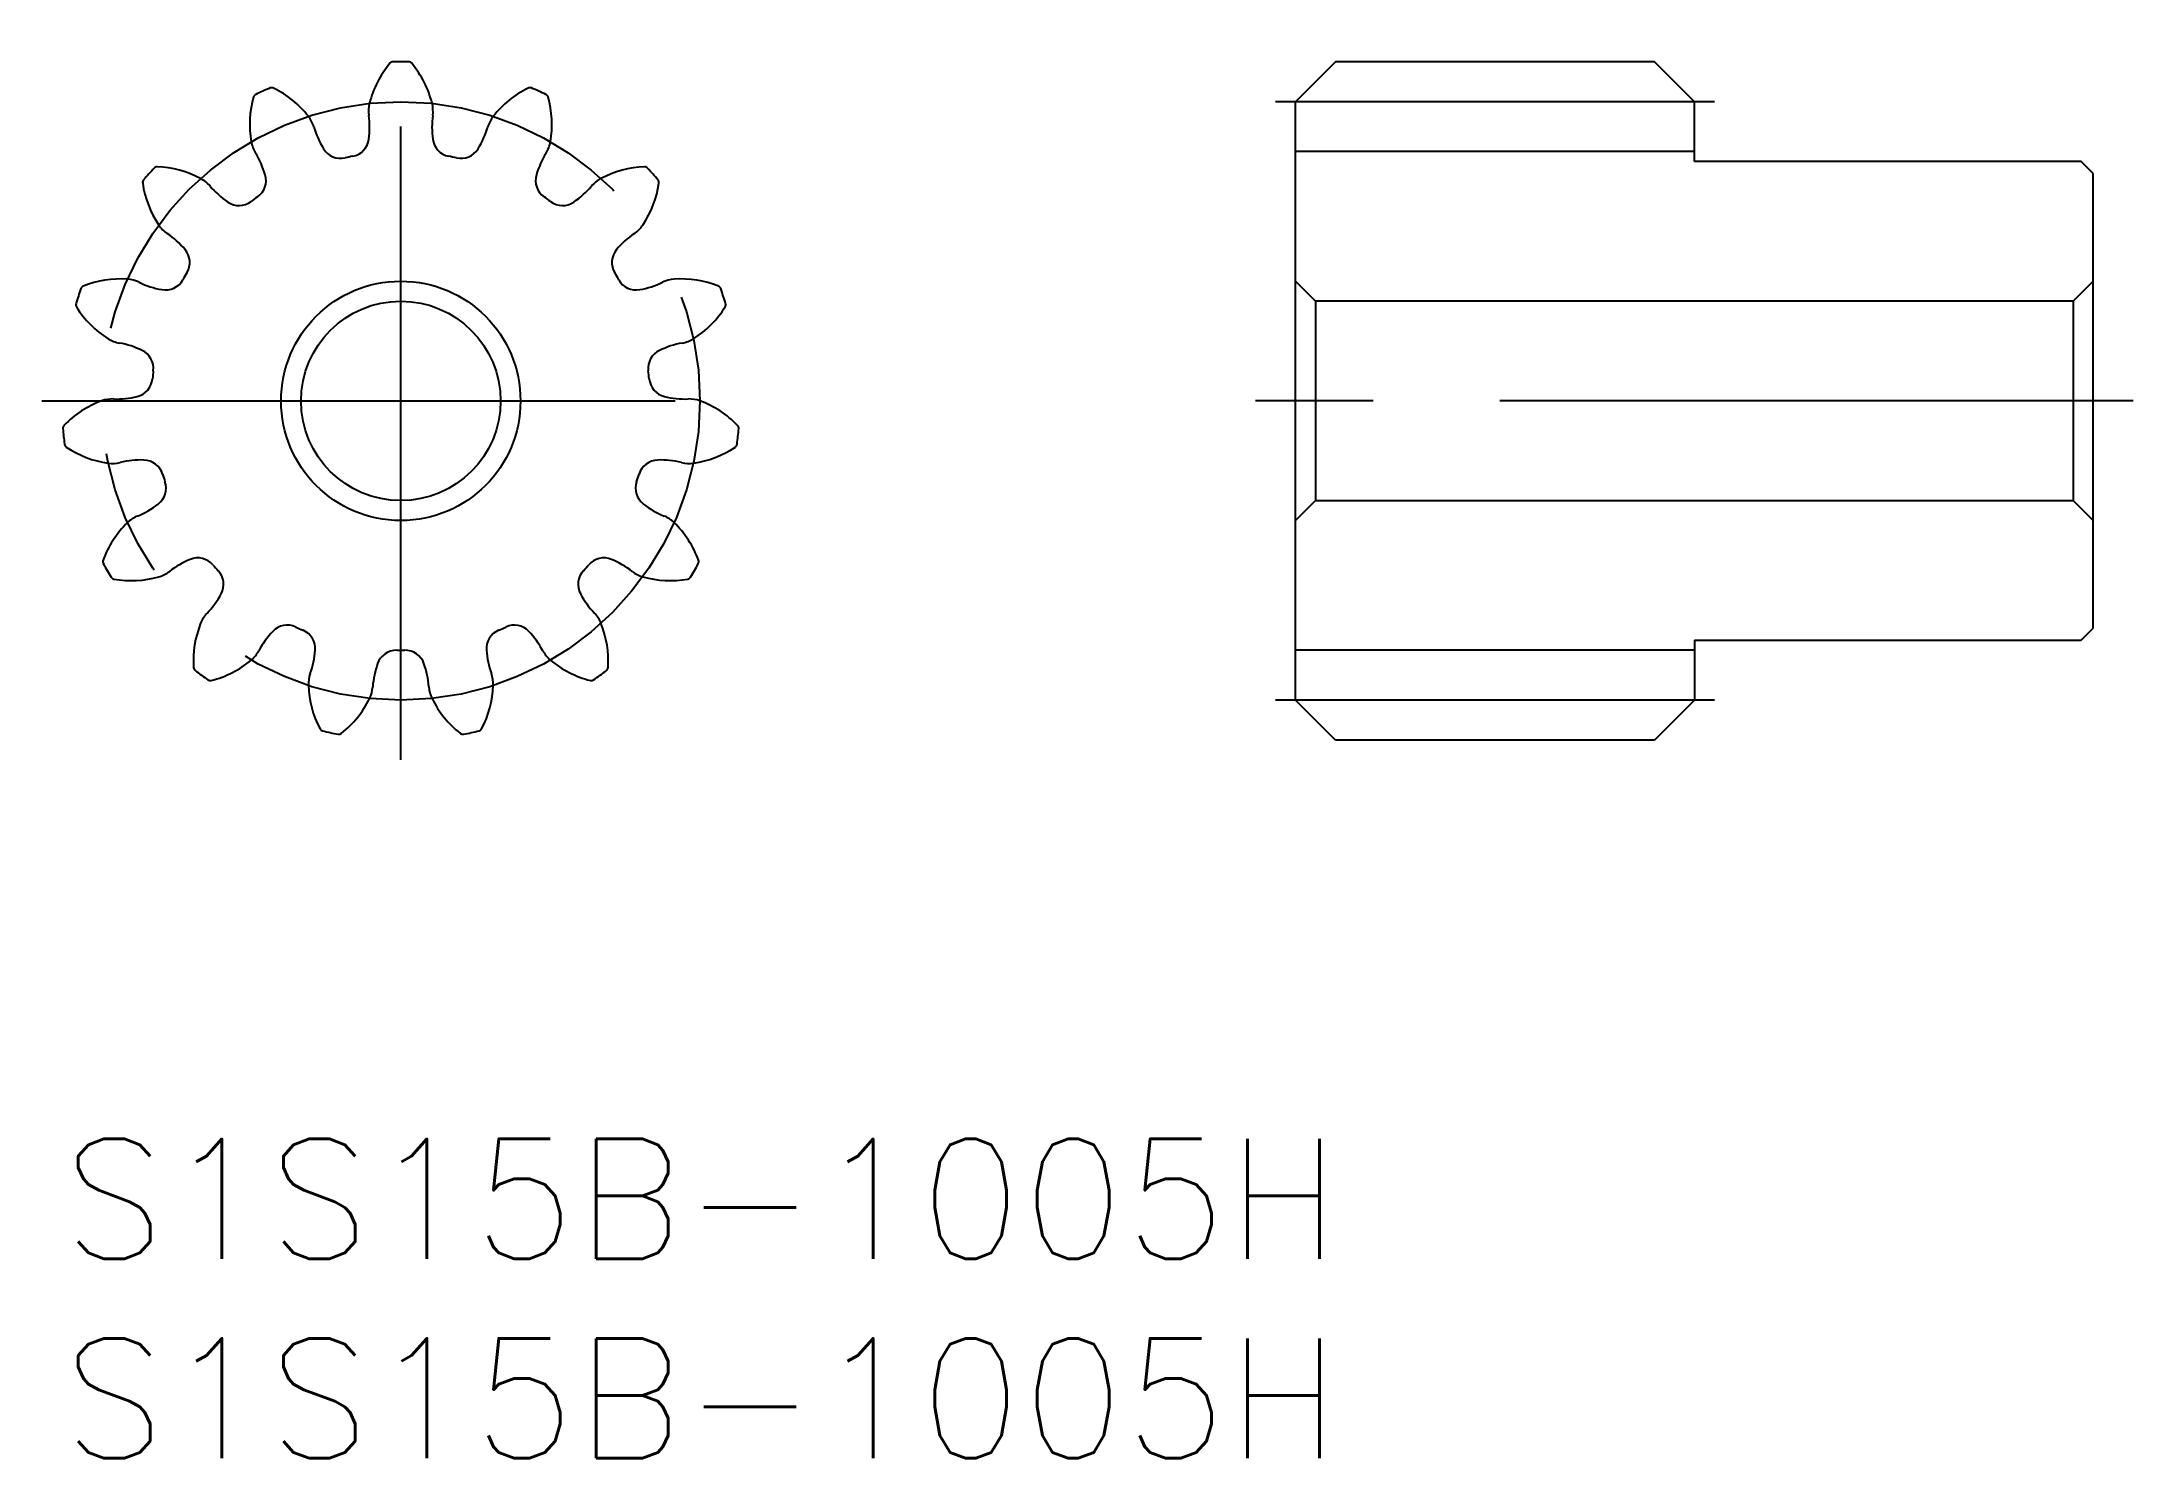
# Model space of a CAD drawing. Extents: x -0.5 to 51.9, y -8 to 27.5.
import ezdxf

# ---------------------------------------------------------------- set-up
doc = ezdxf.new("R2010")
doc.units = 0
doc.header["$LTSCALE"] = 0.5
doc.linetypes.add('CENTER', pattern=[50.8, 31.75, -6.35, 6.35, -6.35])
for name, color, linetype in [('MSM_CENTER', 1, 'CENTER'), ('MSM_CONTINUOUS', 7, 'CONTINUOUS'), ('MSM_PART_NUMBER', 7, 'CONTINUOUS')]:
    doc.layers.add(name, color=color, linetype=linetype)
doc.styles.get("Standard").update_dxf_attribs({"font": 'txt.shx', "height": 3, "bigfont": 'bigfont.shx'})

# ---------------------------------------------------------------- blocks, each defined once
blk = doc.blocks.new('*U13')
at = {"layer": 'MSM_PART_NUMBER'}
blk.add_text('S1S15B-1005H', height=3, dxfattribs=at).set_placement((0, -3))
blk = doc.blocks.new('*U14')
at = {"layer": 'MSM_PART_NUMBER'}
blk.add_text('S1S15B-1005H', height=3, dxfattribs=at).set_placement((0, -8))

msp = doc.modelspace()

# ---------------------------------------------------------------- linework, layer by layer
at = {"layer": 'MSM_CENTER'}
for p, q in [((8.472, 9.5), (8.472, 27.5)), ((41.403, 26), (30.403, 26)), ((-0.528, 18.5), (17.472, 18.5)), ((51.903, 18.5), (29.903, 18.5)), ((41.403, 11), (30.403, 11))]:
    msp.add_line(p, q, dxfattribs=at)
msp.add_circle((8.472, 18.5), 7.5, dxfattribs=at)
at = {"layer": 'MSM_CONTINUOUS'}
for p, q in [((31.903, 27), (30.903, 26)), ((39.903, 27), (31.903, 27)), ((40.903, 26), (39.903, 27)), ((30.903, 11), (30.903, 26)), ((40.903, 24.5), (40.903, 26)), ((40.903, 24.75), (30.903, 24.75)), ((50.603, 24.5), (40.903, 24.5)), ((50.903, 24.2), (50.603, 24.5)), ((50.903, 12.8), (50.903, 24.2)), ((31.403, 21), (30.903, 21.5)), ((50.903, 21.5), (50.403, 21)), ((31.403, 21), (31.403, 16)), ((50.403, 21), (31.403, 21)), ((50.403, 21), (50.403, 16)), ((30.903, 15.5), (31.403, 16)), ((31.403, 16), (50.403, 16)), ((50.403, 16), (50.903, 15.5)), ((50.603, 12.5), (50.903, 12.8)), ((40.903, 12.25), (30.903, 12.25)), ((40.903, 12.5), (50.603, 12.5)), ((40.903, 12.5), (40.903, 11)), ((31.903, 10), (30.903, 11)), ((40.903, 11), (39.903, 10)), ((39.903, 10), (31.903, 10))]:
    msp.add_line(p, q, dxfattribs=at)
for radius in [3, 2.5]:
    msp.add_circle((8.472, 18.5), radius, dxfattribs=at)
for centre, radius, start, end in [((10.114, 25.354), 2.5, 139.9715, 166), ((8.276, 26.898), 0.1, 91.3368, 139.9715), ((8.472, 18.5), 8.5, 88.6632, 91.3368), ((8.668, 26.898), 0.1, 40.0285, 88.6632), ((6.83, 25.354), 2.5, 14, 40.0285), ((8.472, 18.5), 8.5, 112.6632, 115.3368), ((5.236, 26.251), 0.1, 64.0285, 112.6632), ((4.185, 24.094), 2.5, 38, 64.0285), ((12.76, 24.094), 2.5, 115.9715, 142), ((11.709, 26.251), 0.1, 67.3368, 115.9715), ((8.472, 18.5), 8.5, 64.6632, 67.3368), ((7.184, 25.429), 2.5, 163.9715, 190), ((4.878, 26.092), 0.1, 115.3368, 163.9715), ((8.472, 25.763), 0.808, 166, 187.5397), ((8.472, 25.763), 0.808, 352.4603, 14), ((12.067, 26.092), 0.1, 16.0285, 64.6632), ((9.76, 25.429), 2.5, 350, 16.0285), ((5.518, 25.135), 0.808, 16.4603, 38), ((8.505, 26.021), 2.308, 196.5299, 211.4086), ((5.383, 25.357), 2.308, 352.5914, 7.4701), ((11.561, 25.357), 2.308, 172.5299, 187.4086), ((8.439, 26.021), 2.308, 328.5914, 343.4701), ((11.427, 25.135), 0.808, 142, 163.5397), ((5.518, 25.135), 0.808, 190, 211.5397), ((2.861, 23.508), 2.308, 16.5914, 31.4701), ((6.962, 25.079), 0.5, 211.4086, 282.9263), ((7.176, 25.124), 0.5, 281.0737, 352.5914), ((9.769, 25.124), 0.5, 187.4086, 258.9263), ((9.982, 25.079), 0.5, 257.0737, 328.5914), ((14.083, 23.508), 2.308, 148.5299, 163.4086), ((11.427, 25.135), 0.808, 328.4603, 350), ((8.472, 18.5), 8.5, 136.6632, 139.3368), ((2.363, 24.265), 0.1, 88.0285, 136.6632), ((2.28, 21.866), 2.5, 62, 88.0285), ((4.593, 24.024), 0.5, 305.0737, 16.5914), ((8.472, 18.5), 6.25, 101.0737, 102.9263), ((8.472, 18.5), 6.25, 77.0737, 78.9263), ((12.351, 24.024), 0.5, 163.4086, 234.9263), ((14.664, 21.866), 2.5, 91.9715, 118), ((14.582, 24.265), 0.1, 43.3368, 91.9715), ((8.472, 18.5), 8.5, 40.6632, 43.3368), ((2.1, 23.974), 0.1, 139.3368, 187.9715), ((4.477, 24.306), 2.5, 187.9715, 214), ((3.074, 23.36), 0.808, 40.4603, 62), ((5.443, 25.384), 2.308, 220.5299, 235.4086), ((8.472, 18.5), 6.25, 125.0737, 126.9263), ((8.472, 18.5), 6.25, 53.0737, 54.9263), ((11.501, 25.384), 2.308, 304.5914, 319.4701), ((13.87, 23.36), 0.808, 118, 139.5397), ((12.467, 24.306), 2.5, 326, 352.0285), ((14.844, 23.974), 0.1, 352.0285, 40.6632), ((4.417, 23.896), 0.5, 235.4086, 306.9263), ((12.528, 23.896), 0.5, 233.0737, 304.5914), ((3.074, 23.36), 0.808, 214, 235.5397), ((1.309, 20.793), 2.308, 40.5914, 55.4701), ((15.635, 20.793), 2.308, 124.5299, 139.4086), ((13.87, 23.36), 0.808, 304.4603, 326), ((2.682, 21.969), 0.5, 329.0737, 40.5914), ((14.263, 21.969), 0.5, 139.4086, 210.9263), ((1.446, 19.057), 2.5, 86, 112.0285), ((1.564, 20.745), 0.808, 64.4603, 86), ((2.573, 21.78), 0.5, 259.4086, 330.9263), ((8.472, 18.5), 6.25, 149.0737, 150.9263), ((8.472, 18.5), 6.25, 29.0737, 30.9263), ((14.372, 21.78), 0.5, 209.0737, 280.5914), ((15.38, 20.745), 0.808, 94, 115.5397), ((15.498, 19.057), 2.5, 67.9715, 94), ((8.472, 18.5), 8.5, 160.6632, 163.3368), ((0.546, 21.281), 0.1, 112.0285, 160.6632), ((2.905, 23.557), 2.308, 244.5299, 259.4086), ((14.039, 23.557), 2.308, 280.5914, 295.4701), ((16.398, 21.281), 0.1, 19.3368, 67.9715), ((8.472, 18.5), 8.5, 16.6632, 19.3368), ((0.425, 20.909), 0.1, 163.3368, 211.9715), ((2.461, 22.179), 2.5, 211.9715, 238), ((14.484, 22.179), 2.5, 302, 328.0285), ((16.519, 20.909), 0.1, 328.0285, 16.6632), ((1.564, 20.745), 0.808, 238, 259.5397), ((0.996, 17.681), 2.308, 64.5914, 79.4701), ((15.949, 17.681), 2.308, 100.5299, 115.4086), ((15.38, 20.745), 0.808, 280.4603, 302), ((1.771, 19.314), 0.5, 353.0737, 64.5914), ((15.173, 19.314), 0.5, 115.4086, 186.9263), ((1.749, 19.097), 0.5, 283.4086, 354.9263), ((8.472, 18.5), 6.25, 173.0737, 174.9263), ((8.472, 18.5), 6.25, 5.0737, 6.9263), ((15.196, 19.097), 0.5, 185.0737, 256.5914), ((1.827, 16.151), 2.5, 110, 136.0285), ((1.249, 17.741), 0.808, 88.4603, 110), ((1.329, 20.855), 2.308, 268.5299, 283.4086), ((15.615, 20.855), 2.308, 256.5914, 271.4701), ((15.696, 17.741), 0.808, 70, 91.5397), ((15.117, 16.151), 2.5, 43.9715, 70), ((0.1, 17.817), 0.1, 136.0285, 184.6632), ((16.844, 17.817), 0.1, 355.3368, 43.9715), ((8.472, 18.5), 8.5, 184.6632, 187.3368), ((0.141, 17.427), 0.1, 187.3368, 235.9715), ((1.484, 19.416), 2.5, 235.9715, 262), ((15.46, 19.416), 2.5, 278, 304.0285), ((16.803, 17.427), 0.1, 304.0285, 352.6632), ((8.472, 18.5), 8.5, 352.6632, 355.3368), ((1.249, 17.741), 0.808, 262, 283.5397), ((1.975, 14.711), 2.308, 88.5914, 103.4701), ((2.02, 16.518), 0.5, 17.0737, 88.5914), ((14.925, 16.518), 0.5, 91.4086, 162.9263), ((14.969, 14.711), 2.308, 76.5299, 91.4086), ((15.696, 17.741), 0.808, 256.4603, 278), ((2.087, 16.311), 0.5, 307.4086, 18.9263), ((8.472, 18.5), 6.25, 197.0737, 198.9263), ((14.857, 16.311), 0.5, 161.0737, 232.5914), ((8.472, 18.5), 6.25, 341.0737, 342.9263), ((0.989, 17.747), 2.308, 292.5299, 307.4086), ((15.955, 17.747), 2.308, 232.5914, 247.4701), ((3.357, 13.651), 2.5, 134, 160.0285), ((2.182, 14.868), 0.808, 112.4603, 134), ((14.763, 14.868), 0.808, 46, 67.5397), ((13.587, 13.651), 2.5, 19.9715, 46), ((1.102, 14.471), 0.1, 160.0285, 208.6632), ((8.472, 18.5), 8.5, 208.6632, 211.3368), ((2.182, 14.868), 0.808, 286, 307.5397), ((4.078, 12.396), 2.308, 112.5914, 127.4701), ((3.384, 14.065), 0.5, 41.0737, 112.5914), ((8.472, 18.5), 6.25, 221.0737, 222.9263), ((3.53, 13.903), 0.5, 331.4086, 42.9263), ((13.415, 13.903), 0.5, 137.0737, 208.5914), ((8.472, 18.5), 6.25, 317.0737, 318.9263), ((13.561, 14.065), 0.5, 67.4086, 138.9263), ((12.866, 12.396), 2.308, 52.5299, 67.4086), ((14.763, 14.868), 0.808, 232.4603, 254), ((8.472, 18.5), 8.5, 328.6632, 331.3368), ((15.843, 14.471), 0.1, 331.3368, 19.9715), ((1.298, 14.131), 0.1, 211.3368, 259.9715), ((1.715, 16.495), 2.5, 259.9715, 286), ((1.942, 14.768), 2.308, 316.5299, 331.4086), ((15.002, 14.768), 2.308, 208.5914, 223.4701), ((15.229, 16.495), 2.5, 254, 280.0285), ((15.647, 14.131), 0.1, 280.0285, 328.6632), ((4.203, 12.624), 0.808, 136.4603, 158), ((12.742, 12.624), 0.808, 22, 43.5397), ((5.772, 11.99), 2.5, 158, 184.0285), ((6.941, 11.137), 2.308, 136.5914, 151.4701), ((5.627, 12.379), 0.5, 65.0737, 136.5914), ((8.472, 18.5), 6.25, 245.0737, 246.9263), ((5.827, 12.29), 0.5, 355.4086, 66.9263), ((11.118, 12.29), 0.5, 113.0737, 184.5914), ((8.472, 18.5), 6.25, 293.0737, 294.9263), ((11.317, 12.379), 0.5, 43.4086, 114.9263), ((10.004, 11.137), 2.308, 28.5299, 43.4086), ((11.173, 11.99), 2.5, 355.9715, 22), ((4.203, 12.624), 0.808, 310, 331.5397), ((4.025, 12.435), 2.308, 340.5299, 355.4086), ((8.363, 11.751), 0.5, 89.0737, 160.5914), ((8.472, 18.5), 6.25, 269.0737, 270.9263), ((8.581, 11.751), 0.5, 19.4086, 90.9263), ((12.92, 12.435), 2.308, 184.5914, 199.4701), ((12.742, 12.624), 0.808, 208.4603, 230), ((3.378, 11.821), 0.1, 184.0285, 232.6632), ((8.472, 18.5), 8.5, 232.6632, 235.3368), ((3.115, 13.92), 2.5, 283.9715, 310), ((6.962, 11.395), 0.808, 160.4603, 182), ((10.068, 11.15), 2.308, 160.5914, 175.4701), ((6.876, 11.15), 2.308, 4.5299, 19.4086), ((9.982, 11.395), 0.808, 358, 19.5397), ((13.829, 13.92), 2.5, 230, 256.0285), ((8.472, 18.5), 8.5, 304.6632, 307.3368), ((13.567, 11.821), 0.1, 307.3368, 355.9715), ((3.695, 11.591), 0.1, 235.3368, 283.9715), ((8.653, 11.454), 2.5, 182, 208.0285), ((5.441, 12.137), 2.5, 307.9715, 334), ((6.962, 11.395), 0.808, 334, 355.5397), ((9.982, 11.395), 0.808, 184.4603, 206), ((11.503, 12.137), 2.5, 206, 232.0285), ((8.291, 11.454), 2.5, 331.9715, 358), ((13.25, 11.591), 0.1, 256.0285, 304.6632), ((6.535, 10.327), 0.1, 208.0285, 256.6632), ((8.472, 18.5), 8.5, 256.6632, 259.3368), ((6.918, 10.245), 0.1, 259.3368, 307.9715), ((10.026, 10.245), 0.1, 232.0285, 280.6632), ((8.472, 18.5), 8.5, 280.6632, 283.3368), ((10.41, 10.327), 0.1, 283.3368, 331.9715)]:
    msp.add_arc(centre, radius, start, end, dxfattribs=at)

# ---------------------------------------------------------------- block references
for name in ['*U13', '*U14']:
    msp.add_blockref(name, (0, 0), dxfattribs=at)

doc.saveas('drawing.dxf')
